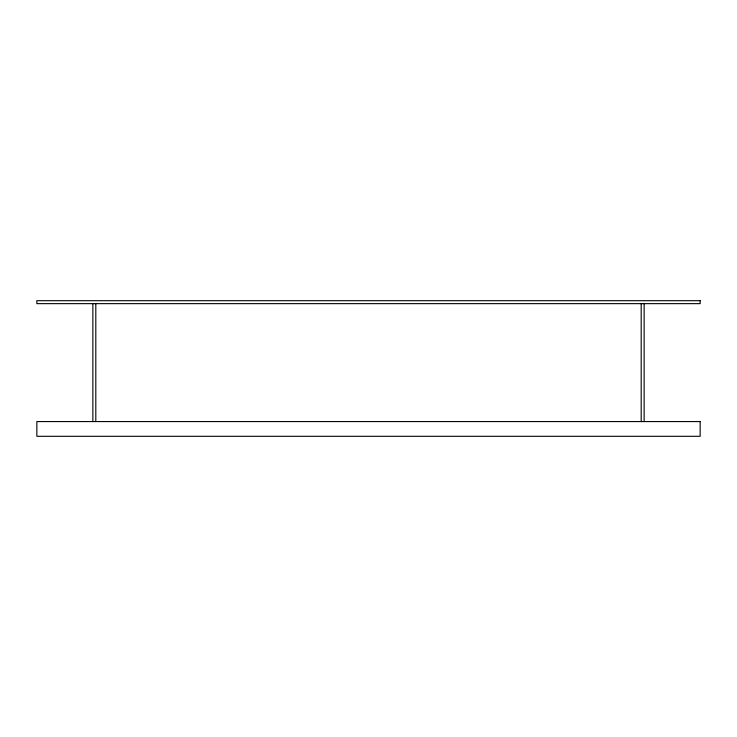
<?xml version="1.0" encoding="UTF-8"?>
<svg xmlns="http://www.w3.org/2000/svg" width="737" height="737" viewBox="0 0 737 737"><rect width="100%" height="100%" fill="white"/><g stroke="black" fill="none" stroke-linecap="round" stroke-linejoin="round"><path stroke-width="1.11" d="M644.138 303.644L644.138 421.564M641.19 303.644L641.19 421.564M95.81 303.644L95.81 421.564M92.862 303.644L92.862 421.564M700.15 300.696L36.85 300.696L36.85 303.644L700.15 303.644L700.15 300.696M700.15 421.564L36.85 421.564L36.85 436.304L700.15 436.304L700.15 421.564"/></g></svg>
